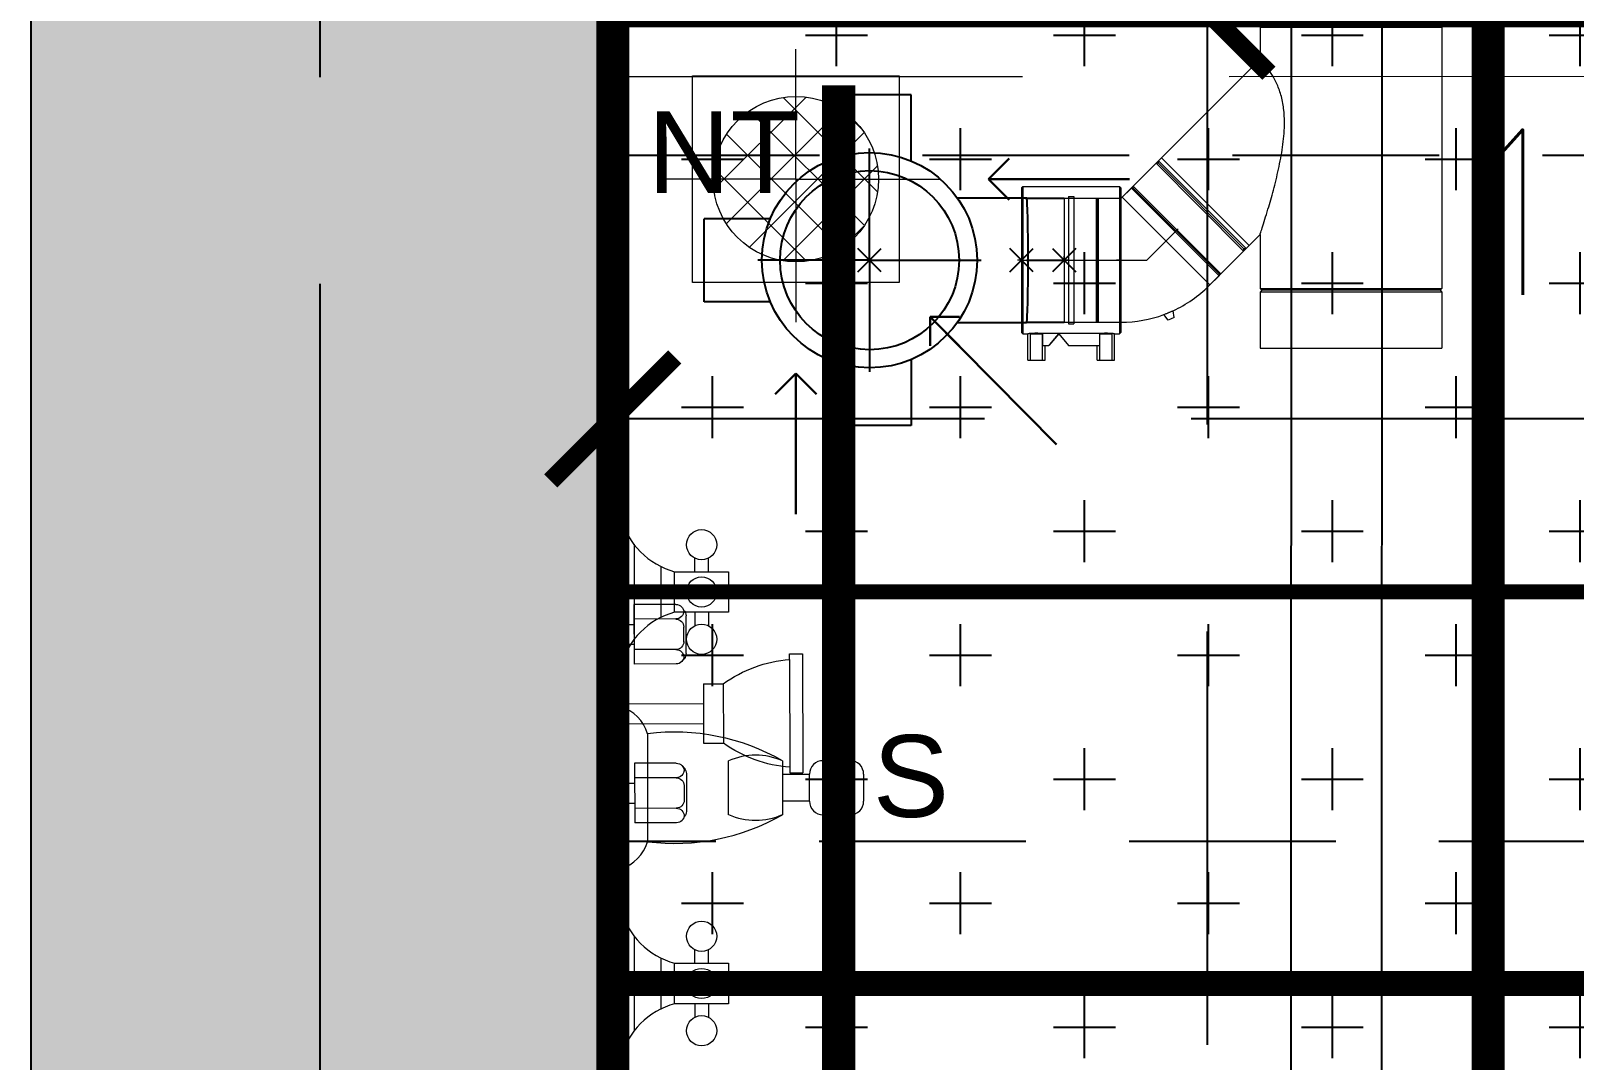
# Model space of a CAD drawing. Header units: millimetres. Extents: x 1135099 to 1230264, y -5736945 to -5695799.
# Drawn here: x 1184831 to 1185764, y -5711333 to -5710711 of the extents above; entities that cross this region are included whole.
import ezdxf
from ezdxf.lldxf.tags import DXFTag

# ---------------------------------------------------------------- set-up
doc = ezdxf.new("R2010")
doc.units = ezdxf.units.MM
doc.header["$LTSCALE"] = 1000
doc.header["$MEASUREMENT"] = 0
for name, pattern in [('$0$( Hidden )', [0.375, 0.25, -0.125]), ('3BHK-A$0$DASHED', [0.75, 0.5, -0.25]), ('3BHK-A$0$PHANTOM2', [1.25, 0.625, -0.125, 0.125, -0.125, 0.125, -0.125]), ('AUDIT_D_120904163729-0', [0]), ('T8(T9 IS SIMILAR) - DIMENSION & TEXTING$0$CENTERX2', [101.6, 63.5, -12.7, 12.7, -12.7]), ('T8(T9 IS SIMILAR) - DIMENSION & TEXTING$0$HIDDEN', [0.375, 0.25, -0.125]), ('T8(T9 IS SIMILAR) - DIMENSION & TEXTING$1$AUDIT_D_120904163729-0', [0]), ('T8(T9 IS SIMILAR)$0$$0$HIDDEN', [0.375, 0.25, -0.125]), ('T8(T9 IS SIMILAR)$0$HIDDEN', [0.375, 0.25, -0.125]), ('T8_PROFILE SECTIONS$0$HIDDEN', [0.375, 0.25, -0.125]), ('T8_PROFILE SECTIONS$0$PHANTOM2', [1.25, 0.625, -0.125, 0.125, -0.125, 0.125, -0.125]), ('T8_REFUGE COLUMNS$0$CENTER2', [1.125, 0.75, -0.125, 0.125, -0.125])]:
    doc.linetypes.add(name, pattern=pattern)
doc.layers.get('0').update_dxf_attribs({"linetype": 'AUDIT_D_120904163729-0'})
for name, color, linetype in [('$0$a-beam 2', 50, 'Continuous'), ('3BHK-A$0$A-TOI SUNK 50MM', 8, 'Continuous'), ('T8(T9 IS SIMILAR) - DIMENSION & TEXTING$0$A-DIMENSIONS', 2, 'T8(T9 IS SIMILAR) - DIMENSION & TEXTING$0$HIDDEN'), ('T8(T9 IS SIMILAR) - DIMENSION & TEXTING$0$A-PLUMBING', 7, 'T8(T9 IS SIMILAR) - DIMENSION & TEXTING$1$AUDIT_D_120904163729-0'), ('T8(T9 IS SIMILAR) - DIMENSION & TEXTING$0$pl-110 dia soil pipe', 1, 'Continuous'), ('T8(T9 IS SIMILAR) - DIMENSION & TEXTING$0$pl-110 dia soil pipe1', 1, 'Continuous'), ('T8(T9 IS SIMILAR) - DIMENSION & TEXTING$0$pl-75 dia waste pipe', 3, 'Continuous'), ('T8(T9 IS SIMILAR) - DIMENSION & TEXTING$0$pl-75 dia waste pipe1', 3, 'Continuous'), ('T8(T9 IS SIMILAR) - DIMENSION & TEXTING$0$PL-FITTINGS', 5, 'Continuous'), ('T8(T9 IS SIMILAR) - DIMENSION & TEXTING$0$U-TI-75MM WASTE WATER PIPE', 3, 'Continuous'), ('T8(T9 IS SIMILAR) - DIMENSION & TEXTING$0$U-TI-TEXT', 7, 'Continuous'), ('T8(T9 IS SIMILAR) - DIMENSION & TEXTING$0$U-TI-WS', 5, 'Continuous'), ('T8_PROFILE SECTIONS$0$A-PROFILE SECTIONS', 81, 'T8_PROFILE SECTIONS$0$PHANTOM2'), ('T8_REFUGE COLUMNS$0$A-CENTERLINE', 193, 'T8_REFUGE COLUMNS$0$CENTER2'), ('T8_REFUGE COLUMNS$1$A-RCC COLS', 3, 'Continuous'), ('T8_TYPICAL COLUMNS$0$A-RCC COLS', 3, 'Continuous')]:
    doc.layers.add(name, color=color, linetype=linetype)
for name, color, linetype, lineweight in [('3BHK-A$0$A-AC DRAIN PIPE', 94, 'Continuous', 18), ('3BHK-A$0$A-AC PIPE', 151, 'Continuous', 20), ('3BHK-A$0$a-TOI-fixtures', 251, 'Continuous', 0), ('3BHK-A$0$A-WALL- 160', 6, 'Continuous', 30), ('T8(T9 IS SIMILAR) - DIMENSION & TEXTING$0$FURNITURE_AR', 34, 'Continuous', 9), ('T8(T9 IS SIMILAR) - DIMENSION & TEXTING$0$U-TI-WS-HOT', 1, 'T8(T9 IS SIMILAR) - DIMENSION & TEXTING$0$DASHDOT', 30), ('T8(T9 IS SIMILAR)$0$D&W', 8, 'Continuous', 25), ('T8(T9 IS SIMILAR)$0$SCPL BEAM', 191, 'T8(T9 IS SIMILAR)$0$$0$HIDDEN', 13)]:
    doc.layers.add(name, color=color, linetype=linetype, lineweight=lineweight)
doc.layers.add('A-RERA CARPET AREA', color=30, linetype='Continuous', plot=False)
doc.layers.add('T8(T9 IS SIMILAR) - DIMENSION & TEXTING$0$GEB-BEZUG', color=2, linetype='Continuous', lineweight=25, true_color=0xffff00)
doc.layers.add('T8_REFUGE COLUMNS$1$COL-HATCH', color=7, linetype='Continuous', lineweight=25, true_color=0xa3a3a3)
doc.styles.add('3BHK-A$0$Romans 1', font='romans.shx', dxfattribs={"height": 100})
doc.styles.add('T8(T9 IS SIMILAR) - DIMENSION & TEXTING$0$arial', font='sanss___.ttf')
doc.styles.add('T8(T9 IS SIMILAR) - DIMENSION & TEXTING$0$Romans 1', font='romans.shx', dxfattribs={"height": 100})
tags = doc.linetypes.add('T8(T9 IS SIMILAR) - DIMENSION & TEXTING$0$DASHDOT', pattern=[1, 0.5, -0.25, 0, -0.25]).pattern_tags.tags
tags[10:11] = [DXFTag(74, 4), DXFTag(75, 0), DXFTag(340, '0'), DXFTag(46, 1.0), DXFTag(50, 0.0), DXFTag(44, 0.0), DXFTag(45, 0.0)]
tags[8:9] = [DXFTag(74, 4), DXFTag(75, 0), DXFTag(340, '0'), DXFTag(46, 1.0), DXFTag(50, 0.0), DXFTag(44, 0.0), DXFTag(45, 0.0)]
tags[6:7] = [DXFTag(74, 4), DXFTag(75, 0), DXFTag(340, '0'), DXFTag(46, 1.0), DXFTag(50, 0.0), DXFTag(44, 0.0), DXFTag(45, 0.0)]
tags[4:5] = [DXFTag(74, 4), DXFTag(75, 0), DXFTag(340, '0'), DXFTag(46, 1.0), DXFTag(50, 0.0), DXFTag(44, 0.0), DXFTag(45, 0.0)]
doc.dimstyles.new('3BHK-A$0$ALPINE S', dxfattribs={"dimscale": 0, "dimtxt": 100, "dimasz": 75, "dimexe": 0, "dimexo": 0, "dimgap": 75, "dimtad": 1, "dimdec": 0, "dimzin": 0, "dimdsep": 46, "dimtxsty": '3BHK-A$0$Romans 1', "dimblk": '3BHK-A$0$_ArchTick', "dimcen": 0.09, "dimclrd": 256, "dimclre": 256, "dimclrt": 7, "dimadec": 0, "dimazin": 0, "dimtfac": 1, "dimtdec": 0, "dimtofl": 0, "dimtmove": 1, "dimatfit": 0, "dimldrblk": '3BHK-A$0$_Open90', "dimfxl": 1, "dimtolj": 1, "dimtzin": 0, "dimarcsym": 0})
doc.dimstyles.new('T8(T9 IS SIMILAR) - DIMENSION & TEXTING$0$ALPINE S', dxfattribs={"dimscale": 0, "dimtxt": 100, "dimasz": 75, "dimexe": 0, "dimexo": 0, "dimgap": 75, "dimtad": 1, "dimdec": 0, "dimzin": 0, "dimdsep": 46, "dimtxsty": 'T8(T9 IS SIMILAR) - DIMENSION & TEXTING$0$Romans 1', "dimblk": 'T8(T9 IS SIMILAR) - DIMENSION & TEXTING$0$_ArchTick', "dimcen": 0.09, "dimclrd": 256, "dimclre": 256, "dimclrt": 7, "dimadec": 0, "dimazin": 0, "dimtfac": 1, "dimtdec": 0, "dimtofl": 0, "dimtmove": 1, "dimatfit": 0, "dimldrblk": 'T8(T9 IS SIMILAR) - DIMENSION & TEXTING$0$_Open90', "dimfxl": 1, "dimtolj": 1, "dimtzin": 0, "dimarcsym": 0})

# ---------------------------------------------------------------- blocks, each defined once
blk = doc.blocks.new('$0$A$C76D3746F')
at = {"layer": '$0$a-beam 2', "color": 8, "linetype": '$0$( Hidden )', "ltscale": 0.5}
for p, q in [((-350.04, -200), (-1800.01, -200, -0.09)), ((-5099.95, -615.04), (-350.05, -615.03))]:
    blk.add_line(p, q, dxfattribs=at)
blk = doc.blocks.new('T8(T9 IS SIMILAR) - DIMENSION & TEXTING$0$_ArchTick')
at = {"color": 0, "linetype": 'ByBlock', "const_width": 0.15}
blk.add_lwpolyline([(-0.5, -0.5), (0.5, 0.5)], dxfattribs=at)
blk = doc.blocks.new('*D373')
at = {"layer": 'T8(T9 IS SIMILAR) - DIMENSION & TEXTING$0$A-DIMENSIONS', "linetype": 'T8(T9 IS SIMILAR) - DIMENSION & TEXTING$0$HIDDEN', "lineweight": -2, "transparency": 16777216}
for p, q in [((1185182.72, -5710698.66), (1185182.72, -5710945.23)), ((1186532.67, -5710698.66), (1186532.67, -5710945.23))]:
    blk.add_line(p, q, dxfattribs=at)
at = {"layer": 'T8(T9 IS SIMILAR) - DIMENSION & TEXTING$0$A-DIMENSIONS', "lineweight": -2, "transparency": 16777216}
blk.add_line((1186532.67, -5710945.23), (1185182.72, -5710945.23), dxfattribs=at)
at = {"layer": 'T8(T9 IS SIMILAR) - DIMENSION & TEXTING$0$A-DIMENSIONS', "linetype": 'ByBlock', "lineweight": -2, "transparency": 16777216, "xscale": 75, "yscale": 75, "zscale": 75, "rotation": 180}
blk.add_blockref('T8(T9 IS SIMILAR) - DIMENSION & TEXTING$0$_ArchTick', (1185182.72, -5710945.23), dxfattribs=at)
at = {"layer": 'T8(T9 IS SIMILAR) - DIMENSION & TEXTING$0$A-DIMENSIONS', "linetype": 'ByBlock', "lineweight": -2, "transparency": 16777216, "xscale": 75, "yscale": 75, "zscale": 75}
blk.add_blockref('T8(T9 IS SIMILAR) - DIMENSION & TEXTING$0$_ArchTick', (1186532.67, -5710945.23), dxfattribs=at)
at = {"layer": 'T8(T9 IS SIMILAR) - DIMENSION & TEXTING$0$A-DIMENSIONS', "color": 7, "linetype": 'ByBlock', "transparency": 16777216, "insert": (1185857.7, -5710820.23), "char_height": 100, "attachment_point": 5, "style": 'T8(T9 IS SIMILAR) - DIMENSION & TEXTING$0$Romans 1'}
blk.add_mtext('\\A1;1350', dxfattribs=at)
blk = doc.blocks.new('T8(T9 IS SIMILAR) - DIMENSION & TEXTING$0$_Open90')
at = {"color": 0, "linetype": 'ByBlock', "lineweight": -2}
for p, q in [((-0.5, 0.5), (0, 0)), ((0, 0), (-1, 0)), ((0, 0), (-0.5, -0.5))]:
    blk.add_line(p, q, dxfattribs=at)
blk = doc.blocks.new('*D374')
at = {"layer": 'T8(T9 IS SIMILAR) - DIMENSION & TEXTING$0$A-DIMENSIONS', "linetype": 'T8(T9 IS SIMILAR) - DIMENSION & TEXTING$0$HIDDEN', "lineweight": -2, "transparency": 16777216}
for p, q in [((1185489.18, -5710698.66), (1185542.34, -5710698.66)), ((1185489.18, -5713148.66), (1185542.34, -5713148.66))]:
    blk.add_line(p, q, dxfattribs=at)
at = {"layer": 'T8(T9 IS SIMILAR) - DIMENSION & TEXTING$0$A-DIMENSIONS', "lineweight": -2, "transparency": 16777216}
blk.add_line((1185542.34, -5710698.66), (1185542.34, -5713148.66), dxfattribs=at)
at = {"layer": 'T8(T9 IS SIMILAR) - DIMENSION & TEXTING$0$A-DIMENSIONS', "linetype": 'ByBlock', "lineweight": -2, "transparency": 16777216, "xscale": 75, "yscale": 75, "zscale": 75}
for p, rotation in [((1185542.34, -5710698.66), 90), ((1185542.34, -5713148.66), 270)]:
    blk.add_blockref('T8(T9 IS SIMILAR) - DIMENSION & TEXTING$0$_ArchTick', p, dxfattribs=dict(at, rotation=rotation))
at = {"layer": 'T8(T9 IS SIMILAR) - DIMENSION & TEXTING$0$A-DIMENSIONS', "color": 7, "linetype": 'ByBlock', "transparency": 16777216, "insert": (1185417.34, -5711923.66), "char_height": 100, "attachment_point": 5, "rotation": 90, "style": 'T8(T9 IS SIMILAR) - DIMENSION & TEXTING$0$Romans 1'}
blk.add_mtext('\\A1;2450', dxfattribs=at)
blk = doc.blocks.new('T8(T9 IS SIMILAR) - DIMENSION & TEXTING$0$Einfügepunkt')
at = {"layer": 'T8(T9 IS SIMILAR) - DIMENSION & TEXTING$0$GEB-BEZUG'}
for p, q in [((-7.07, -7.07), (7.07, 7.07)), ((-7.07, 7.07), (7.07, -7.07))]:
    blk.add_line(p, q, dxfattribs=at)
blk = doc.blocks.new('T8(T9 IS SIMILAR) - DIMENSION & TEXTING$0$388.001.00.1_G')
at = {"layer": 'T8(T9 IS SIMILAR) - DIMENSION & TEXTING$0$U-TI-75MM WASTE WATER PIPE', "ltscale": 5}
for p, q in [((-25.13, 60.06), (-25.13, 100)), ((-25.13, 100), (25.12, 100)), ((25.12, 60.06), (25.12, 100)), ((0, 0), (0, 67.6)), ((-60.06, 25.12), (-100, 25.12)), ((-100, -25.13), (-100, 25.12)), ((60.06, 25.12), (100, 25.12)), ((100, -25.13), (100, 25.12)), ((0, 0), (-67.6, 0)), ((0, 0), (0, 2.5)), ((0, 0), (0, -67.6)), ((0, 0), (67.6, 0)), ((0, 0), (-2.5, 0)), ((0, 0), (0, -2.5)), ((0, 0), (2.5, 0)), ((-60.06, -25.13), (-100, -25.13)), ((60.06, -25.13), (100, -25.13)), ((-37.67, -53.09), (-37.67, -94.97)), ((37.68, -53.09), (37.68, -94.97))]:
    blk.add_line(p, q, dxfattribs=at)
for radius in [65.1, 54.16]:
    blk.add_circle((0, 0), radius, dxfattribs=at)
blk.add_ellipse((0, -94.97), major_axis=(37.67, 0), ratio=0.026177, start_param=3.141593, end_param=6.283185, dxfattribs=at)
blk.add_blockref('T8(T9 IS SIMILAR) - DIMENSION & TEXTING$0$Einfügepunkt', (0, 0), dxfattribs=at)
blk = doc.blocks.new('T8(T9 IS SIMILAR) - DIMENSION & TEXTING$0$365.045.16.1_A')
at = {"lineweight": 13, "ltscale": 25}
for p, q in [((-61.87, 8.84), (-8.84, 61.87)), ((8.31, 44.72), (-8.84, 61.87)), ((8.31, 44.72), (-44.72, -8.31)), ((-43.66, -9.37), (9.37, 43.66)), ((8.31, 43.66), (-43.66, -8.31)), ((8.31, 43.66), (8.31, 44.72)), ((8.31, 43.66), (9.37, 43.66)), ((15.53, 37.5), (9.37, 43.66)), ((-17.15, 17.15), (-18.92, 18.92)), ((0, 0), (-17.15, 17.15)), ((-9.22, 9.22), (-10.98, 10.98)), ((34.72, 16.55), (30.55, 16)), ((36.25, 12.85), (32.91, 10.29)), ((34.72, 16.55), (36.25, 12.85)), ((-44.72, -8.31), (-61.87, 8.84)), ((0, -15.53), (0, 0)), ((-43.66, -8.31), (-44.72, -8.31)), ((-43.66, -8.31), (-43.66, -9.37)), ((-37.5, -15.53), (-43.66, -9.37)), ((-37.5, -29.25), (-37.5, -15.53)), ((0, -29.25), (0, -15.53)), ((37.5, -29.25), (37.5, -15.53)), ((-36.75, -30), (-37.5, -29.25)), ((37.5, -29.25), (-37.5, -29.25)), ((-36.75, -30), (-37.5, -30.75)), ((-37.5, -50), (-37.5, -30.75)), ((-37.5, -30.75), (37.5, -30.75)), ((-36.75, -30), (36.75, -30)), ((0, -31.75), (0, -29.25)), ((36.75, -30), (37.5, -29.25)), ((36.75, -30), (37.5, -30.75)), ((37.5, -50), (37.5, -30.75)), ((-37.5, -50), (37.5, -50)), ((0, -50), (-2.5, -50)), ((0, -50), (0, -47.5)), ((0, -50), (0, -52.5)), ((0, -50), (2.5, -50))]:
    blk.add_line(p, q, dxfattribs=at)
for start, end in [(24.86037, 45), (0, 20.13963)]:
    blk.add_arc((-37.5, -15.53), 75, start, end, dxfattribs=at)
blk.add_open_spline([(32.91, 10.29), (32.91, 10.29), (32.9, 10.32), (32.83, 10.48), (32.76, 10.63), (32.57, 11.05), (32.44, 11.33), (32.2, 11.88), (32.09, 12.14), (31.89, 12.6), (31.81, 12.8), (31.64, 13.19), (31.56, 13.39), (31.39, 13.81), (31.3, 14.04), (31.08, 14.58), (30.97, 14.88), (30.77, 15.4), (30.69, 15.62), (30.58, 15.92), (30.55, 16), (30.55, 16)], degree=3, knots=[-0.9758327, -0.9758327, -0.9758327, -0.9758327, -0.8930469, -0.8930469, -0.7796093, -0.7796093, -0.6561479, -0.6561479, -0.5667077, -0.5667077, -0.5007206, -0.5007206, -0.4380575, -0.4380575, -0.3616519, -0.3616519, -0.247098, -0.247098, -0.1245121, -0.1245121, 0, 0, 0, 0], dxfattribs=at)
blk.add_blockref('T8(T9 IS SIMILAR) - DIMENSION & TEXTING$0$Einfügepunkt', (0, -50), dxfattribs=at)
blk = doc.blocks.new('T8(T9 IS SIMILAR) - DIMENSION & TEXTING$0$367.125.16.1_A')
at = {"lineweight": 13, "ltscale": 25}
for p, q in [((-73.67, 161.5, -0.75), (-73.67, 195.4, -0.75)), ((-73.67, 195.4, -0.75), (36.33, 195.4, -0.75)), ((36.33, 161.5, -0.75), (36.33, 195.4, -0.75)), ((-72.57, 160.4, -0.75), (-73.67, 161.5, -0.75)), ((36.33, 161.5, -0.75), (-73.67, 161.5, -0.75)), ((-72.57, 160.4, -0.75), (-73.67, 159.3, -0.75)), ((-73.67, 126.71, -0.75), (-73.67, 159.3, -0.75)), ((-73.67, 159.3, -0.75), (36.33, 159.3, -0.75)), ((35.23, 160.4, -0.75), (-72.57, 160.4, -0.75)), ((35.23, 160.4, -0.75), (36.33, 161.5, -0.75)), ((35.23, 160.4, -0.75), (36.33, 159.3, -0.75)), ((36.33, 1.5, -0.75), (36.33, 159.3, -0.75)), ((-157.08, 104.05), (-104.05, 157.08)), ((-104.05, 157.08), (-83.62, 136.65)), ((-83.62, 136.65), (-136.65, 83.62)), ((-135.09, 82.06), (-82.06, 135.09)), ((-83.62, 135.09), (-135.09, 83.62)), ((-83.62, 135.09), (-83.62, 136.65)), ((-83.62, 135.09), (-82.06, 135.09)), ((-82.06, 135.09), (-73.67, 126.71)), ((-157.08, 104.05), (-136.65, 83.62)), ((-135.09, 83.62), (-136.65, 83.62)), ((-135.09, 83.62), (-135.09, 82.06)), ((-135.09, 82.06), (-73.64, 20.61)), ((-73.67, 1.5, -0.75), (-73.7, 20.66, 0.14)), ((-72.57, 0.4, -0.75), (-73.67, 1.5, -0.75)), ((36.33, 1.5, -0.75), (-73.67, 1.5, -0.75)), ((-72.57, 0.4, -0.75), (-73.67, -0.7, -0.75)), ((-72.57, 0.4, -0.75), (35.23, 0.4, -0.75)), ((35.23, 0.4, -0.75), (36.33, 1.5, -0.75)), ((35.23, 0.4, -0.75), (36.33, -0.7, -0.75)), ((-73.67, -74.6, -0.75), (-73.67, -0.7, -0.75)), ((-73.67, -0.7, -0.75), (36.33, -0.7, -0.75)), ((36.33, -74.6, -0.75), (36.33, -0.7, -0.75)), ((-73.67, -74.6, -0.75), (36.33, -74.6, -0.75))]:
    blk.add_line(p, q, dxfattribs=at)
blk.add_open_spline([(-73.69, 126.72, 0.14), (-73.69, 126.72, 0.14), (-73.52, 126.19, 0.14), (-72.92, 124.34, 0.14), (-72.49, 123.02, 0.14), (-70.99, 118.26, 0.14), (-69.67, 114.02, 0.14), (-67.41, 106.3, 0.14), (-66.3, 102.41, 0.14), (-64.15, 94.2, 0.14), (-63.1, 89.89, 0.14), (-61.25, 81.1, 0.14), (-60.44, 76.62, 0.14), (-59.28, 67.7, 0.14), (-58.93, 63.25, 0.14), (-58.93, 56.19, 0.14), (-59.07, 53.33, 0.14), (-59.76, 47.69, 0.14), (-60.31, 44.91, 0.14), (-61.8, 39.69, 0.14), (-62.73, 37.24, 0.14), (-64.78, 32.86, 0.14), (-65.88, 30.93, 0.14), (-67.84, 27.88, 0.14), (-68.75, 26.61, 0.14), (-70.42, 24.42, 0.14), (-71.17, 23.5, 0.14), (-72.42, 22.06, 0.14), (-72.9, 21.52, 0.14), (-73.54, 20.82, 0.14), (-73.69, 20.66, 0.14), (-73.69, 20.66, 0.14)], degree=3, knots=[8.222625, 8.222625, 8.222625, 8.222625, 8.980345, 8.980345, 9.738065, 9.738065, 11.253506, 11.253506, 12.551442, 12.551442, 13.849378, 13.849378, 15.147314, 15.147314, 16.44525, 16.44525, 17.266568, 17.266568, 18.087887, 18.087887, 18.909205, 18.909205, 19.730524, 19.730524, 20.43574, 20.43574, 21.140957, 21.140957, 21.846174, 21.846174, 22.551391, 22.551391, 22.551391, 22.551391], dxfattribs=at)
blk.add_blockref('T8(T9 IS SIMILAR) - DIMENSION & TEXTING$0$Einfügepunkt', (-15.4, -74.6, 0.14), dxfattribs=at)
blk = doc.blocks.new('T8(T9 IS SIMILAR) - DIMENSION & TEXTING$0$365.771.16.1_A')
at = {"lineweight": 13, "ltscale": 25}
for p, q in [((-60.5, 56.2), (-44.5, 56.2)), ((-60.5, 45.8), (-60.5, 56.2)), ((-43.79, 60), (-44.5, 59.29)), ((-44.5, 56.2), (-44.5, 59.29)), ((44.5, 59.29), (-44.5, 59.29)), ((43.79, 60), (-43.79, 60)), ((-37.5, 31.7), (-37.5, 60)), ((0, 60), (0, 62.5)), ((0, 60), (0, 57.5)), ((0, 30.8), (0, 57.5)), ((37.5, 31.7), (37.5, 60)), ((43.79, 60), (44.5, 59.29)), ((44.5, 0.71), (44.5, 59.29)), ((-60.5, 54.7), (-44.5, 54.7)), ((-60.5, 47.3), (-44.5, 47.3)), ((-51.5, 47.4), (-44.34, 47.4)), ((-51.5, 28.44), (-51.5, 47.4)), ((-44.5, 47.3), (-44.5, 54.7)), ((-44.34, 47.4), (-44.34, 22.45)), ((-60.5, 45.8), (-51.5, 45.8)), ((-51.5, 28.32), (-51.5, 28.44)), ((-44.5, 22.45), (-51.5, 28.32)), ((-38.5, 28.3), (-38.5, 31.7)), ((38.5, 31.7), (-38.5, 31.7)), ((38.5, 28.3), (-38.5, 28.3)), ((-37.5, 0), (-37.5, 28.3)), ((0, 28.3), (0, 30.8)), ((0, 28.3), (0, 25.8)), ((37.5, 0), (37.5, 28.3)), ((38.5, 28.3), (38.5, 31.7)), ((-44.5, 22.45), (-51.5, 16.57)), ((-44.5, 22.45), (-44.34, 22.45)), ((-44.34, 22.45), (-44.34, 12.6)), ((0, 2.5), (0, 25.8)), ((-60.5, 14.2), (-51.5, 14.2)), ((-60.5, 3.8), (-60.5, 14.2)), ((-60.5, 12.7), (-44.5, 12.7)), ((-51.5, 16.46), (-51.5, 16.57)), ((-51.5, 12.6), (-51.5, 16.46)), ((-44.34, 12.6), (-51.5, 12.6)), ((-44.5, 5.3), (-44.5, 12.7)), ((-60.5, 5.3), (-44.5, 5.3)), ((-60.5, 3.8), (-44.5, 3.8)), ((-44.5, 0.71), (-44.5, 3.8)), ((-43.79, 0), (-44.5, 0.71)), ((44.5, 0.71), (-44.5, 0.71)), ((43.79, 0), (-43.79, 0)), ((0, 0), (0, 2.5)), ((0, 0), (0, -2.5)), ((43.79, 0), (44.5, 0.71))]:
    blk.add_line(p, q, dxfattribs=at)
at = {"lineweight": 13, "ltscale": 25, "flags": 128}
for points in [[(-44.5, 56.2), (-44.5, 56.18), (-44.49, 56.1), (-44.47, 55.98), (-44.46, 55.81), (-44.43, 55.59), (-44.41, 55.33), (-44.38, 55.03), (-44.35, 54.7), (-44.32, 54.34), (-44.29, 53.94), (-44.27, 53.5), (-44.24, 53.04), (-44.22, 52.56), (-44.21, 52.06), (-44.2, 51.56), (-44.2, 51.07), (-44.2, 50.58), (-44.2, 50.08), (-44.22, 49.58), (-44.24, 49.09), (-44.26, 48.63), (-44.28, 48.18), (-44.31, 47.77), (-44.34, 47.4)], [(-44.5, 47.3), (-44.5, 47.33), (-44.49, 47.42), (-44.48, 47.58), (-44.46, 47.8), (-44.44, 48.07), (-44.42, 48.38), (-44.4, 48.74), (-44.38, 49.14), (-44.37, 49.58), (-44.36, 50.05), (-44.35, 50.53), (-44.35, 51), (-44.35, 51.47), (-44.36, 51.95), (-44.37, 52.42), (-44.38, 52.86), (-44.4, 53.26), (-44.42, 53.62), (-44.44, 53.93), (-44.46, 54.2), (-44.48, 54.42), (-44.49, 54.58), (-44.5, 54.67), (-44.5, 54.7)], [(-51.5, 28.44), (-51.18, 28.17), (-50.86, 27.9), (-50.55, 27.64), (-50.23, 27.37), (-49.92, 27.11), (-49.61, 26.85), (-49.3, 26.6), (-49, 26.34), (-48.69, 26.09), (-48.39, 25.83), (-48.09, 25.58), (-47.79, 25.33), (-47.49, 25.08), (-47.2, 24.84), (-46.9, 24.59), (-46.61, 24.35), (-46.32, 24.1), (-46.03, 23.86), (-45.75, 23.62), (-45.46, 23.39), (-45.18, 23.15), (-44.9, 22.91), (-44.62, 22.68), (-44.34, 22.45)], [(-44.34, 22.45), (-44.62, 22.22), (-44.9, 21.98), (-45.18, 21.75), (-45.46, 21.51), (-45.75, 21.27), (-46.03, 21.03), (-46.32, 20.79), (-46.61, 20.55), (-46.9, 20.31), (-47.2, 20.06), (-47.49, 19.81), (-47.79, 19.57), (-48.09, 19.32), (-48.39, 19.06), (-48.69, 18.81), (-49, 18.56), (-49.3, 18.3), (-49.61, 18.04), (-49.92, 17.78), (-50.23, 17.52), (-50.55, 17.26), (-50.86, 16.99), (-51.18, 16.73), (-51.5, 16.46)], [(-44.5, 5.3), (-44.5, 5.33), (-44.49, 5.42), (-44.48, 5.58), (-44.46, 5.8), (-44.44, 6.07), (-44.42, 6.38), (-44.4, 6.74), (-44.38, 7.14), (-44.37, 7.58), (-44.36, 8.05), (-44.35, 8.53), (-44.35, 9), (-44.35, 9.47), (-44.36, 9.95), (-44.37, 10.42), (-44.38, 10.86), (-44.4, 11.26), (-44.42, 11.62), (-44.44, 11.93), (-44.46, 12.2), (-44.48, 12.42), (-44.49, 12.58), (-44.5, 12.67), (-44.5, 12.7)], [(-44.34, 12.6), (-44.31, 12.23), (-44.28, 11.82), (-44.26, 11.37), (-44.24, 10.91), (-44.22, 10.42), (-44.2, 9.92), (-44.2, 9.42), (-44.2, 8.93), (-44.2, 8.44), (-44.21, 7.94), (-44.22, 7.44), (-44.24, 6.96), (-44.27, 6.5), (-44.29, 6.06), (-44.32, 5.66), (-44.35, 5.3), (-44.38, 4.97), (-44.41, 4.67), (-44.43, 4.41), (-44.46, 4.19), (-44.47, 4.02), (-44.49, 3.9), (-44.5, 3.82), (-44.5, 3.8)]]:
    blk.add_lwpolyline(points, dxfattribs=at)
at = {"lineweight": 13, "ltscale": 25}
blk.add_blockref('T8(T9 IS SIMILAR) - DIMENSION & TEXTING$0$Einfügepunkt', (0, 0), dxfattribs=at)
blk = doc.blocks.new('T8(T9 IS SIMILAR) - DIMENSION & TEXTING$0$FAUCET')
at = {"layer": 'T8(T9 IS SIMILAR) - DIMENSION & TEXTING$0$FURNITURE_AR', "color": 7}
for p, q in [((-0.01, 0.18), (0.01, 0.18)), ((-0.02, 0.17), (0.02, 0.17)), ((-0.02, 0.15), (-0.02, 0.17)), ((0.02, 0.17), (0.02, 0.15)), ((0.02, 0.15), (-0.02, 0.15)), ((0.01, 0.14), (-0.01, 0.14)), ((-0.01, 0.12), (-0.01, 0.14)), ((0.01, 0.14), (0.01, 0.12)), ((-0.02, 0.12), (0.02, 0.12)), ((-0.16, 0.08), (-0.13, 0.08)), ((-0.16, 0.04), (-0.16, 0.08)), ((-0.13, 0.08), (-0.13, 0.04)), ((0.02, 0.08), (-0.02, 0.08)), ((0.13, 0.08), (0.16, 0.08)), ((0.13, 0.04), (0.13, 0.08)), ((0.16, 0.08), (0.16, 0.04)), ((-0.16, 0.065), (-0.17, 0.065)), ((-0.13, 0.065), (-0.12, 0.065)), ((0.13, 0.065), (0.12, 0.065)), ((0.16, 0.065), (0.17, 0.065)), ((-0.16, 0.055), (-0.17, 0.055)), ((-0.13, 0.055), (-0.12, 0.055)), ((0.13, 0.055), (0.12, 0.055)), ((0.16, 0.055), (0.17, 0.055)), ((-0.13, 0.04), (-0.16, 0.04)), ((0.16, 0.04), (0.13, 0.04)), ((-0.1258, 0.03), (-0.1639, 0.03)), ((0.1642, 0.03), (0.1261, 0.03)), ((-0.04, 0.02), (0.04, 0.02)), ((-0.2, 0), (-0.09, 0)), ((-0.1803, 0.01), (-0.1096, 0.01)), ((-0.06, 0), (0.06, 0)), ((0.09, 0), (0.2, 0)), ((0.1097, 0.01), (0.1804, 0.01))]:
    blk.add_line(p, q, dxfattribs=at)
for centre in [(-0.18, 0.06), (-0.145, 0.06), (-0.11, 0.06), (0.11, 0.06), (0.145, 0.06), (0.18, 0.06)]:
    blk.add_circle(centre, 0.0112, dxfattribs=at)
for centre, radius, start, end in [((-0.0103, 0.1703), 0.0097, 88.2224, 181.7776), ((0.0103, 0.1703), 0.0097, 358.2224, 91.7776), ((-0.0103, 0.1497), 0.0097, 178.2224, 271.7776), ((0.0103, 0.1497), 0.0097, 268.2224, 1.7776), ((0.12, 0.04), 0.1612, 150.2551, 187.125), ((0.0257, 0.1), 0.0498, 156.3417, 203.6583), ((-0.0257, 0.1), 0.0498, 336.3417, 23.6584), ((-0.12, 0.04), 0.1612, 352.875, 29.7449), ((-0.215, 0.055), 0.057, 285.2551, 344.7449), ((-0.075, 0.055), 0.057, 195.2551, 254.7449), ((0.075, 0.055), 0.057, 285.2551, 344.7449), ((0.215, 0.055), 0.057, 195.2551, 254.7449), ((-0.0318, -0.0082), 0.0293, 106.1502, 163.8498), ((0.0318, -0.0082), 0.0293, 16.1502, 73.8498)]:
    blk.add_arc(centre, radius, start, end, dxfattribs=at)
blk = doc.blocks.new('T8(T9 IS SIMILAR) - DIMENSION & TEXTING$0$A$C77D62699')
at = {"layer": 'T8(T9 IS SIMILAR) - DIMENSION & TEXTING$0$pl-110 dia soil pipe1'}
for p, q in [((-21859.04, 3292.6, -0.29), (-21859.39, 2073.66, -0.29)), ((-21749.04, 3292.6, -0.29), (-21749.39, 2073.66, -0.29))]:
    blk.add_line(p, q, dxfattribs=at)
at = {"layer": 'T8(T9 IS SIMILAR) - DIMENSION & TEXTING$0$pl-110 dia soil pipe1', "color": 12, "linetype": 'T8(T9 IS SIMILAR) - DIMENSION & TEXTING$0$CENTERX2'}
blk.add_line((-21804.04, 3292.6, -0.29), (-21804.39, 2073.66, -0.29), dxfattribs=at)
at = {"layer": 'T8(T9 IS SIMILAR) - DIMENSION & TEXTING$0$pl-75 dia waste pipe1'}
for p, q in [((-22019.14, 3062.3, 0.75), (-21996.33, 3062.3, 0.75)), ((-22019.14, 2987.3, 0.75), (-21996.33, 2987.3, 0.75))]:
    blk.add_line(p, q, dxfattribs=at)
at = {"layer": 'T8(T9 IS SIMILAR) - DIMENSION & TEXTING$0$pl-75 dia waste pipe1', "color": 12, "linetype": 'T8(T9 IS SIMILAR) - DIMENSION & TEXTING$0$CENTERX2'}
blk.add_line((-22019.14, 3024.8, 0.75), (-21996.33, 3024.8, 0.75), dxfattribs=at)
at = {"layer": 'T8(T9 IS SIMILAR) - DIMENSION & TEXTING$0$U-TI-WS', "lineweight": 40, "ltscale": 0.01, "const_width": 9.05, "elevation": 0.72}
blk.add_lwpolyline([(-22264.71, 2824.17), (-21411.34, 2824.17)], dxfattribs=at)
at = {"layer": 'T8(T9 IS SIMILAR) - DIMENSION & TEXTING$0$U-TI-WS-HOT', "ltscale": 0.1, "const_width": 15, "elevation": 0.72}
blk.add_lwpolyline([(-22264.71, 2587.4), (-21469.28, 2587.4)], dxfattribs=at)
at = {"layer": 'T8(T9 IS SIMILAR) - DIMENSION & TEXTING$0$FURNITURE_AR', "xscale": 816.4485071879512, "yscale": 816.4485071879512, "zscale": 816.4485071879512, "rotation": 270}
blk.add_blockref('T8(T9 IS SIMILAR) - DIMENSION & TEXTING$0$FAUCET', (-22264.71, 2705.79, 0.72), dxfattribs=at)
at = {"layer": 'T8(T9 IS SIMILAR) - DIMENSION & TEXTING$0$pl-110 dia soil pipe', "ltscale": 0.1, "xscale": -1.000020158935082, "yscale": 1.000020158935082, "zscale": 1.000020158935082, "rotation": 180}
blk.add_blockref('T8(T9 IS SIMILAR) - DIMENSION & TEXTING$0$367.125.16.1_A', (-21804.13, 3167.01, 0.75), dxfattribs=at)
at = {"layer": 'T8(T9 IS SIMILAR) - DIMENSION & TEXTING$0$pl-75 dia waste pipe', "ltscale": 0.1, "xscale": 1.000020158935082, "yscale": 1.000020158935082, "zscale": 1.000020158935082, "rotation": 270}
blk.add_blockref('T8(T9 IS SIMILAR) - DIMENSION & TEXTING$0$365.045.16.1_A', (-21946.33, 3024.8, 0.75), dxfattribs=at)
at = {"layer": 'T8(T9 IS SIMILAR) - DIMENSION & TEXTING$0$pl-75 dia waste pipe', "xscale": -1.000020158935082, "yscale": 1.000020158935082, "zscale": 1.000020158935082, "rotation": 270}
blk.add_blockref('T8(T9 IS SIMILAR) - DIMENSION & TEXTING$0$365.771.16.1_A', (-22022.11, 3024.8, 0.75), dxfattribs=at)
at = {"layer": 'T8(T9 IS SIMILAR) - DIMENSION & TEXTING$0$PL-FITTINGS', "xscale": 1.000020158935082, "yscale": 1.000020158935082, "zscale": 1.000020158935082, "rotation": 90.00000000000001}
blk.add_blockref('T8(T9 IS SIMILAR) - DIMENSION & TEXTING$0$388.001.00.1_G', (-22114.1, 3024.8, 0.75), dxfattribs=at)
at = {"layer": 'T8(T9 IS SIMILAR) - DIMENSION & TEXTING$0$U-TI-TEXT', "style": 'T8(T9 IS SIMILAR) - DIMENSION & TEXTING$0$arial'}
for s, height, p in [('NT', 49.535, (-22248.35, 3065.36, 0.75)), ('S', 49.53, (-22112.12, 2688.12, 0.72))]:
    blk.add_text(s, height=height, rotation=359.99987, dxfattribs=at).set_placement(p)
blk = doc.blocks.new('T8_REFUGE COLUMNS')
at = {"layer": 'T8_REFUGE COLUMNS$1$COL-HATCH', "linetype": 'ByBlock'}
h = blk.add_hatch(color=256, dxfattribs=at)
h.dxf.hatch_style = 1
h.paths.add_polyline_path([(1184832.07, -5718799.86), (1185182.07, -5718799.86), (1185182.07, -5709299.86), (1184832.07, -5709299.86)])
at = {"layer": 'T8_REFUGE COLUMNS$0$A-CENTERLINE'}
blk.add_line((1185007.07, -5719488.74), (1185007.07, -5698299.64), dxfattribs=at)
at = {"layer": 'T8_REFUGE COLUMNS$1$A-RCC COLS', "linetype": 'ByBlock'}
blk.add_lwpolyline([(1184832.07, -5718799.86), (1185182.07, -5718799.86), (1185182.07, -5709299.86), (1184832.07, -5709299.86)], close=True, dxfattribs=at)
blk = doc.blocks.new('T8_TYPICAL COLUMNS')
at = {"layer": 'T8_TYPICAL COLUMNS$0$A-RCC COLS', "linetype": 'ByBlock'}
blk.add_blockref('T8_REFUGE COLUMNS', (0, 0), dxfattribs=at)
blk = doc.blocks.new('3BHK-A$0$_ArchTick')
at = {"color": 0, "linetype": 'ByBlock', "const_width": 0.15}
blk.add_lwpolyline([(-0.5, -0.5), (0.5, 0.5)], dxfattribs=at)
blk = doc.blocks.new('3BHK-A$0$_Open90')
at = {"color": 0, "linetype": 'ByBlock', "lineweight": -2}
for p, q in [((-0.5, 0.5), (0, 0)), ((0, 0), (-1, 0)), ((0, 0), (-0.5, -0.5))]:
    blk.add_line(p, q, dxfattribs=at)
blk = doc.blocks.new('3BHK-A$0$SH-flat-2')
at = {"layer": '3BHK-A$0$a-TOI-fixtures'}
for p, q in [((14.59, 37.72, -0.12), (14.66, 73.72, -0.12)), ((39.87, 73.66, -0.12), (14.66, 73.72, -0.12)), ((45.9, 43.95, -0.12), (45.95, 66.78, -0.12)), ((0.12, 61.75, -0.12), (14.64, 61.72, -0.12)), ((39.78, 64.9, -0.12), (14.57, 64.95, -0.12)), ((44.63, 50.77, -0.12), (44.65, 59.97, -0.12)), ((0.09, 49.75, -0.12), (14.61, 49.72, -0.12)), ((39.74, 46.43, -0.12), (14.53, 46.48, -0.12)), ((39.8, 37.66, -0.12), (14.59, 37.72, -0.12)), ((43.42, 39.31, -0.12), (44.73, 40.82, -0.12)), ((108.37, -25.08, -0.12), (108.51, 40.12, -0.12)), ((108.51, 40.12, -0.12), (108.52, 43.52, -0.12)), ((108.52, 43.52, -0.12), (116.35, 43.5, -0.12)), ((116.19, -28.5, -0.12), (116.35, 43.5, -0.12)), ((56.23, -10.37, -0.12), (56.31, 25.63, -0.12)), ((56.31, 25.63, -0.12), (68.31, 25.6, -0.12)), ((68.23, -10.4, -0.12), (68.31, 25.6, -0.12)), ((-0.01, 1.75, -0.12), (0.01, 13.75, -0.12)), ((0.01, 13.75, -0.12), (56.28, 13.63, -0.12)), ((-0.01, 1.75, -0.12), (56.26, 1.63, -0.12)), ((56.23, -10.37, -0.12), (68.23, -10.4, -0.12)), ((14.46, -22.28, -0.12), (14.38, -58.28, -0.12)), ((39.67, -22.34, -0.12), (14.46, -22.28, -0.12)), ((43.29, -24, -0.12), (44.59, -25.52, -0.12)), ((108.37, -25.08, -0.12), (108.37, -28.48, -0.12)), ((-0.09, -34.25, -0.12), (14.43, -34.28, -0.12)), ((39.58, -31.1, -0.12), (14.37, -31.05, -0.12)), ((44.44, -35.46, -0.12), (44.42, -44.66, -0.12)), ((45.74, -28.65, -0.12), (45.69, -51.48, -0.12)), ((108.37, -28.48, -0.12), (116.19, -28.5, -0.12)), ((-0.12, -46.25, -0.12), (14.41, -46.28, -0.12)), ((39.54, -49.57, -0.12), (14.33, -49.52, -0.12)), ((39.59, -58.34, -0.12), (14.38, -58.28, -0.12))]:
    blk.add_line(p, q, dxfattribs=at)
for centre, radius, start, end in [((39.79, 69.7, -0.12), 4.8, 269.87759, 359.87759), ((39.86, 68.86, -0.12), 4.8, 359.87759, 89.87759), ((41.15, 66.79, -0.12), 4.8, 359.87759, 46.4449), ((39.77, 59.98, -0.12), 4.8, 359.87759, 89.87759), ((39.75, 51.23, -0.12), 4.8, 269.87759, 359.87759), ((39.73, 41.63, -0.12), 4.8, 359.87759, 89.87759), ((39.81, 42.46, -0.12), 4.8, 269.87759, 359.87759), ((41.1, 43.96, -0.12), 4.8, 319.22581, 359.87759), ((114.78, -40.18, -0.12), 80.54, 94.45949, 125.23752), ((114.98, 55.18, -0.12), 80.54, 234.51767, 265.2957), ((39.59, -26.3, -0.12), 4.8, 269.87759, 359.87759), ((39.66, -27.14, -0.12), 4.8, 359.87759, 89.87759), ((40.94, -28.64, -0.12), 4.8, 359.87759, 40.52937), ((39.57, -35.9, -0.12), 4.8, 359.87759, 89.87759), ((39.55, -44.65, -0.12), 4.8, 269.87759, 359.87759), ((39.53, -54.37, -0.12), 4.8, 359.87759, 89.87759), ((39.6, -53.54, -0.12), 4.8, 269.87759, 359.87759), ((40.89, -51.47, -0.12), 4.8, 313.31029, 359.87759)]:
    blk.add_arc(centre, radius, start, end, dxfattribs=at)
blk = doc.blocks.new('T8_PROFILE SECTIONS$0$MH')
at = {"layer": 'T8_PROFILE SECTIONS$0$A-PROFILE SECTIONS', "linetype": 'T8_PROFILE SECTIONS$0$HIDDEN', "ltscale": 2, "const_width": 5}
blk.add_lwpolyline([(1140339.12, -5697424.81), (1140339.12, -5700565.72)], dxfattribs=at)
blk = doc.blocks.new('PROFILE SECTION LINE T9')
at = {"layer": 'T8_PROFILE SECTIONS$0$A-PROFILE SECTIONS', "linetype": 'ByBlock', "xscale": -1}
blk.add_blockref('T8_PROFILE SECTIONS$0$MH', (1140339.12, 5700565.72), dxfattribs=at)
blk = doc.blocks.new('T8(T9 IS SIMILAR) - DIMENSION & TEXTING')
at = {"layer": 'T8(T9 IS SIMILAR) - DIMENSION & TEXTING$0$A-PLUMBING', "linetype": 'ByBlock'}
blk.add_blockref('T8(T9 IS SIMILAR) - DIMENSION & TEXTING$0$A$C77D62699', (1207452.26, -5713874.03), dxfattribs=at)
at = {"layer": 'T8(T9 IS SIMILAR) - DIMENSION & TEXTING$0$A-DIMENSIONS', "linetype": 'ByBlock'}
for base, p1, p2, angle, picture, middle in [((1185542.34, -5713148.66, 0.49), (1185489.18, -5710698.66, 0.49), (1185489.18, -5713148.66, 0.49), 90, '*D374', (1185417.34, -5711923.66, 0.49)), ((1185182.72, -5710945.23, 0.49), (1186532.67, -5710698.66, 0.49), (1185182.72, -5710698.66, 0.49), 180, '*D373', (1185857.7, -5710820.23, 0.49))]:
    dim = blk.add_linear_dim(base=base, p1=p1, p2=p2, angle=angle, dimstyle='T8(T9 IS SIMILAR) - DIMENSION & TEXTING$0$ALPINE S', override={"dimscale": 1, "dimfxl": 5, "dimarcsym": 1}, dxfattribs=at)
    dim.commit()
    dim.dimension.update_dxf_attribs({"geometry": picture, "text_midpoint": middle})
blk = doc.blocks.new('3BHK-A$0$A$C1DA736AB')
at = {"layer": '3BHK-A$0$a-TOI-fixtures', "linetype": 'ByBlock'}
for points in [[(117.04, 0.42, 0), (202.26, 0.42, 0)], [(81.72, -82.78, 0), (158.17, -159.95, 0)], [(0.42, -117.04, 0), (0.42, -202.26, 0)]]:
    blk.add_leader(points, dimstyle='3BHK-A$0$ALPINE S', override={"dimscale": 1, "dimasz": 25, "dimtad": 0, "dimfxl": 5, "dimtfill": 1, "dimarcsym": 1}, dxfattribs=at)
blk = doc.blocks.new('3BHK-A$0$Type-A-First Floor Plan-bottom-up$0$FLOOR TRAP-flat-6')
at = {"layer": '3BHK-A$0$a-TOI-fixtures'}
h = blk.add_hatch(dxfattribs=at)
h.set_pattern_fill('ACET-2D-_USER', color=256, scale=20, angle=45, style=0, double=1, pattern_type=0)
h.set_pattern_definition([(45, (-789896.981, 5385770.066), (-14.142135624, 14.142135624), []), (135, (-789896.981, 5385770.066), (-14.142135624, -14.142135624), [])])
edge = h.paths.add_edge_path()
edge.add_arc((150, 150), 50, 0, 360)
for q in [(150, 228.61), (67.64, 150), (237.4, 150), (150, 63.57)]:
    blk.add_line((150, 150), q, dxfattribs=at)
blk.add_lwpolyline([(87.5, 212.5), (212.5, 212.5), (212.5, 87.5), (87.5, 87.5)], close=True, dxfattribs=at)
blk.add_circle((150, 150), 50, dxfattribs=at)
at = {"layer": '3BHK-A$0$A-WALL- 160', "linetype": 'ByBlock'}
blk.add_blockref('3BHK-A$0$A$C1DA736AB', (149.58, 149.58, 0), dxfattribs=at)
blk = doc.blocks.new('3BHK-A')
at = {"layer": '3BHK-A$0$A-TOI SUNK 50MM'}
h = blk.add_hatch(dxfattribs=at)
h.set_pattern_fill('CROSS', color=256, scale=300, style=0)
h.set_pattern_definition([(9e-15, (-0.65, 1286.84), (75, 75), [37.5, -112.5]), (90, (18.1, 1268.09), (-75, 75), [37.5, -112.5])])
h.paths.add_polyline_path([(1186532.74, -5713148.46), (1185182.44, -5713148.46), (1185182.44, -5710698.46), (1186532.74, -5710698.46)])
h.paths.add_polyline_path([(1185182.45, -5714848.57), (1186532.74, -5714848.57), (1186532.74, -5717398.46), (1185182.45, -5717398.46)])
at = {"layer": '3BHK-A$0$A-AC DRAIN PIPE', "linetype": '3BHK-A$0$PHANTOM2', "ltscale": 0.1, "const_width": 20, "elevation": 0.34}
blk.add_lwpolyline([(1185713.76, -5710343.86), (1185713.76, -5711768.68), (1186632.63, -5711768.68)], dxfattribs=at)
at = {"layer": '3BHK-A$0$A-AC PIPE', "linetype": '3BHK-A$0$DASHED', "ltscale": 0.1, "const_width": 20, "elevation": -0.02}
blk.add_lwpolyline([(1185320.84, -5710743.68), (1185320.84, -5711943.68), (1186632.71, -5711943.68)], dxfattribs=at)
at = {"layer": '3BHK-A$0$A-TOI SUNK 50MM', "elevation": -0.02}
blk.add_lwpolyline([(1186532.74, -5713148.46), (1185182.44, -5713148.46), (1185182.44, -5710698.46), (1186532.74, -5710698.46)], close=True, dxfattribs=at)
at = {"layer": '3BHK-A$0$a-TOI-fixtures', "extrusion": (0, 0, -1), "xscale": -0.9999999999999998, "zscale": -0.9999999999999998}
blk.add_blockref('3BHK-A$0$Type-A-First Floor Plan-bottom-up$0$FLOOR TRAP-flat-6', (-1185144.97, -5710950.42, 0.17), dxfattribs=at)
at = {"layer": '3BHK-A$0$a-TOI-fixtures', "xscale": -1, "rotation": 180}
blk.add_blockref('3BHK-A$0$SH-flat-2', (1185182.79, -5711115.96, -0.02), dxfattribs=at)
blk = doc.blocks.new('T8(T9 IS SIMILAR)')
at = {"layer": 'T8(T9 IS SIMILAR)$0$SCPL BEAM', "linetype": 'T8(T9 IS SIMILAR)$0$HIDDEN'}
blk.add_line((1185182.04, -5710738.31, -0.17), (1186432.17, -5710738.12, -0.17), dxfattribs=at)
at = {"layer": 'T8(T9 IS SIMILAR)$0$D&W', "linetype": 'ByBlock'}
for name in ['T8_TYPICAL COLUMNS', '3BHK-A']:
    blk.add_blockref(name, (0, 0), dxfattribs=at)

msp = doc.modelspace()

# ---------------------------------------------------------------- linework, layer by layer
at = {"layer": 'A-RERA CARPET AREA', "const_width": 20, "elevation": 0.61}
msp.add_lwpolyline([(1199207.37, -5715374.04), (1199207.37, -5714273.45), (1199047.39, -5714273.7), (1199047.35, -5714148.84), (1198957.49, -5714148.81), (1198957.25, -5711799.26), (1197432.3, -5711799.26), (1197432.3, -5710098.65), (1194132.26, -5710098.62), (1194132.26, -5710748.98), (1193557.56, -5710748.98), (1193557.56, -5710588.83), (1190557.76, -5710588.83), (1190557.76, -5710748.86), (1189932.72, -5710748.87), (1189932.75, -5710073.53), (1189833.72, -5710073.54), (1189833.72, -5709913.34), (1186933.22, -5709913.33), (1186933.21, -5710073.34), (1186632.74, -5710073.62), (1186632.74, -5710698.61), (1185182.8, -5710698.34), (1185182.8, -5717398.51)], dxfattribs=at)

# ---------------------------------------------------------------- block references
at = {"layer": '$0$a-beam 2', "linetype": 'ByBlock', "xscale": -1}
msp.add_blockref('$0$A$C76D3746F', (1184832.74, -5710585.7, 0.07), dxfattribs=at)

# ---------------------------------------------------------------- next in the draw order: block references
at = {"linetype": 'ByBlock'}
msp.add_blockref('T8(T9 IS SIMILAR)', (-1.37, 0.21, -0.64), dxfattribs=at)

# ---------------------------------------------------------------- next in the draw order: block references
at = {"layer": 'T8_PROFILE SECTIONS$0$A-PROFILE SECTIONS', "linetype": 'ByBlock'}
msp.add_blockref('PROFILE SECTION LINE T9', (1185716.8, -5711615.56, -0.66), dxfattribs=at)

# ---------------------------------------------------------------- next in the draw order: block references
at = {"linetype": 'ByBlock'}
msp.add_blockref('T8(T9 IS SIMILAR) - DIMENSION & TEXTING', (0, 0), dxfattribs=at)

doc.saveas('drawing.dxf')
